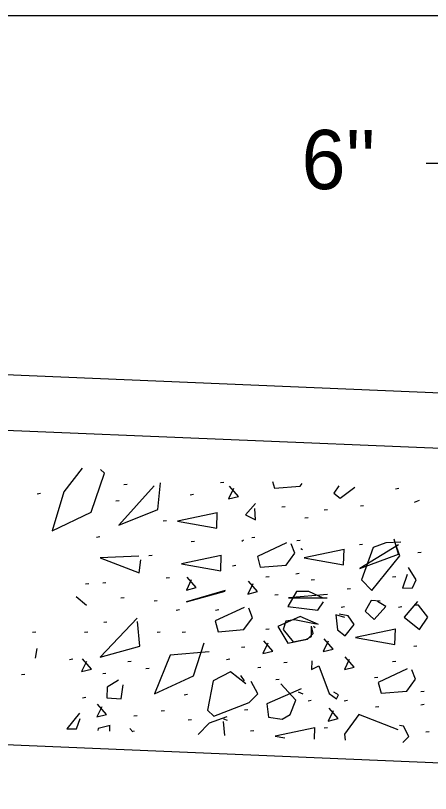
# Model space of a CAD drawing. Extents: x 997.6 to 1036.5, y 998.9 to 1022.5.
# Drawn here: x 1016.477 to 1017.88, y 1009.468 to 1012.095 of the extents above; entities that cross this region are included whole.
import ezdxf

# ---------------------------------------------------------------- set-up
doc = ezdxf.new("R2010")
doc.units = 0
doc.layers.add('Level 1', color=7, linetype='Continuous')

msp = doc.modelspace()

# ---------------------------------------------------------------- linework, layer by layer
at = {"layer": 'Level 1'}
for p, q in [((1015.9253, 1012.095), (1018.7998, 1012.095)), ((1018.7998, 1011.5954), (1017.8659, 1011.5954)), ((1020.3708, 1010.7179), (1011.2998, 1011.0958)), ((1018.0498, 1010.6269), (1013.5498, 1010.8144)), ((1020.3708, 1009.4678), (1011.2998, 1009.8458))]:
    msp.add_line(p, q, dxfattribs=at)
for points in [[(1016.7031, 1010.5663), (1016.6405, 1010.486)], [(1016.7334, 1010.418), (1016.7778, 1010.5498)], [(1016.7778, 1010.5498), (1016.7645, 1010.5621)], [(1016.9457, 1010.5068), (1016.8263, 1010.3737), (1016.9582, 1010.4263), (1016.9678, 1010.5165)], [(1017.1813, 1010.5178), (1017.1702, 1010.5163)], [(1017.3463, 1010.5218), (1017.3525, 1010.4988)], [(1017.4398, 1010.5058), (1017.4464, 1010.5149)], [(1016.8546, 1010.5109), (1016.8434, 1010.5096)], [(1017.2144, 1010.4973), (1017.1978, 1010.4626), (1017.2311, 1010.4708), (1017.2006, 1010.5055)], [(1017.3525, 1010.4988), (1017.4398, 1010.5058)], [(1017.5708, 1010.5063), (1017.5531, 1010.4818)], [(1017.5753, 1010.4652), (1017.6247, 1010.5026)], [(1017.7734, 1010.4973), (1017.7623, 1010.4959)], [(1016.5618, 1010.4803), (1016.5508, 1010.4789)], [(1016.6405, 1010.486), (1016.6017, 1010.3543)], [(1017.0792, 1010.4769), (1017.0681, 1010.4755)], [(1017.5531, 1010.4818), (1017.5753, 1010.4652)], [(1016.8273, 1010.4565), (1016.8163, 1010.4551)], [(1017.2883, 1010.4472), (1017.2549, 1010.4083), (1017.2883, 1010.3917), (1017.2868, 1010.4305)], [(1017.3888, 1010.4361), (1017.3778, 1010.4347)], [(1017.6543, 1010.4394), (1017.6433, 1010.4381)], [(1017.8416, 1010.4569), (1017.825, 1010.4499)], [(1016.6017, 1010.3543), (1016.7334, 1010.418)], [(1017.1593, 1010.4153), (1017.0247, 1010.3875), (1017.1578, 1010.3639), (1017.1593, 1010.4167)], [(1017.5318, 1010.4258), (1017.5207, 1010.4245)], [(1016.9873, 1010.3884), (1016.9762, 1010.387)], [(1017.4672, 1010.3987), (1017.456, 1010.3973)], [(1016.7627, 1010.334), (1016.7516, 1010.3326)], [(1017.2868, 1010.3326), (1017.2757, 1010.3312)], [(1017.0826, 1010.319), (1017.0715, 1010.3176)], [(1017.248, 1010.3229), (1017.2424, 1010.3188)], [(1017.3936, 1010.3138), (1017.2952, 1010.268), (1017.3048, 1010.232), (1017.3923, 1010.2389), (1017.4213, 1010.2792), (1017.4088, 1010.311)], [(1017.4399, 1010.3224), (1017.4288, 1010.321)], [(1017.6509, 1010.3088), (1017.6398, 1010.3073)], [(1017.7723, 1010.3077), (1017.6419, 1010.2272), (1017.7723, 1010.2758), (1017.757, 1010.3271)], [(1017.7806, 1010.316), (1017.7293, 1010.3146), (1017.6863, 1010.2979), (1017.6474, 1010.1898), (1017.6821, 1010.1537), (1017.7764, 1010.2702), (1017.7598, 1010.3173)], [(1017.4478, 1010.291), (1017.4422, 1010.2938)], [(1017.5881, 1010.2913), (1017.4535, 1010.2637), (1017.5867, 1010.2401), (1017.5881, 1010.2928)], [(1017.8483, 1010.2815), (1017.8372, 1010.2802)], [(1016.8943, 1010.2688), (1016.7639, 1010.2633), (1016.8958, 1010.2133), (1016.9013, 1010.2563)], [(1016.9397, 1010.2713), (1016.9285, 1010.2699)], [(1017.1728, 1010.2709), (1017.0383, 1010.2432), (1017.1715, 1010.2197), (1017.1728, 1010.2723)], [(1017.2221, 1010.2373), (1017.211, 1010.2359)], [(1017.8014, 1010.2078), (1017.7862, 1010.1606), (1017.8194, 1010.162), (1017.8319, 1010.1898), (1017.8056, 1010.2313)], [(1017.3344, 1010.1998), (1017.3233, 1010.1985)], [(1017.4365, 1010.2101), (1017.4254, 1010.2087)], [(1017.7633, 1010.1998), (1017.7522, 1010.1985)], [(1016.7253, 1010.176), (1016.7141, 1010.1747)], [(1016.7831, 1010.1794), (1016.772, 1010.1781)], [(1016.9975, 1010.1964), (1016.9864, 1010.1951)], [(1017.0715, 1010.1895), (1017.0548, 1010.1548), (1017.0882, 1010.1632), (1017.0577, 1010.1978)], [(1017.2791, 1010.1759), (1017.2625, 1010.1413), (1017.2958, 1010.1496), (1017.2653, 1010.1843)], [(1017.4876, 1010.1897), (1017.4764, 1010.1883)], [(1017.1856, 1010.1537), (1017.0553, 1010.1148), (1017.1856, 1010.1509)], [(1017.5171, 1010.1273), (1017.4685, 1010.1495), (1017.4269, 1010.1495), (1017.3978, 1010.0996), (1017.4533, 1010.0927), (1017.499, 1010.0871), (1017.5184, 1010.1148)], [(1017.6101, 1010.159), (1017.599, 1010.1576)], [(1016.7168, 1010.1023), (1016.6821, 1010.1315)], [(1016.8443, 1010.1284), (1016.8333, 1010.127)], [(1017.3651, 1010.1386), (1017.3539, 1010.1372)], [(1017.5323, 1010.1398), (1017.4006, 1010.1288), (1017.5309, 1010.1288)], [(1016.9567, 1010.1182), (1016.9456, 1010.1168)], [(1017.2507, 1010.096), (1017.1522, 1010.0503), (1017.1619, 1010.0142), (1017.2493, 1010.0211), (1017.2784, 1010.0613), (1017.2659, 1010.0933)], [(1017.5897, 1010.0978), (1017.5786, 1010.0963)], [(1017.7098, 1010.1177), (1017.6793, 1010.119), (1017.6599, 1010.0829), (1017.6904, 1010.0553), (1017.7293, 1010.0996), (1017.7015, 1010.1163)], [(1017.7837, 1010.0978), (1017.7726, 1010.0963)], [(1017.8361, 1010.1163), (1017.7917, 1010.0635), (1017.843, 1010.0219), (1017.8708, 1010.0635), (1017.8403, 1010.1038), (1017.825, 1010.1038)], [(1017.0315, 1010.0876), (1017.0204, 1010.0862)], [(1017.1643, 1010.0876), (1017.1532, 1010.0862)], [(1017.5906, 1010.0622), (1017.5601, 1010.0705), (1017.5656, 1010.0205), (1017.592, 1009.9998), (1017.6225, 1010.0386), (1017.6017, 1010.0677), (1017.5712, 1010.0733)], [(1016.8888, 1010.0594), (1016.7639, 1009.9276), (1016.8971, 1009.9651), (1016.8902, 1010.0483)], [(1016.7865, 1010.0467), (1016.7754, 1010.0453)], [(1017.5018, 1010.0386), (1017.4394, 1010.0649), (1017.3645, 1010.0317), (1017.3978, 1009.9748), (1017.4643, 1009.9887), (1017.4838, 1010.0081), (1017.4783, 1010.033)], [(1017.4935, 1010.0399), (1017.42, 1010.0538), (1017.3908, 1010.0497), (1017.3825, 1010.0219), (1017.4158, 1009.9803), (1017.4616, 1009.9887), (1017.4783, 1009.9983), (1017.4783, 1010.033)], [(1017.3344, 1010.0229), (1017.3233, 1010.0215)], [(1017.4852, 1010.033), (1017.4908, 1010.0288)], [(1017.7616, 1010.0225), (1017.6271, 1009.9948), (1017.7603, 1009.9712), (1017.7616, 1010.0239)], [(1016.5458, 1010.0127), (1016.5348, 1010.0113)], [(1016.7218, 1010.0127), (1016.7108, 1010.0113)], [(1016.9668, 1010.0127), (1016.9558, 1010.0113)], [(1017.0519, 1010.0127), (1017.0408, 1010.0113)], [(1017.5343, 1009.9819), (1017.5178, 1009.9473), (1017.551, 1009.9556), (1017.5205, 1009.9903)], [(1017.1315, 1009.9457), (1016.9998, 1009.9346), (1016.947, 1009.8042), (1017.0788, 1009.8652), (1017.1148, 1009.9762)], [(1017.3302, 1009.9752), (1017.3135, 1009.9405), (1017.3468, 1009.9488), (1017.3163, 1009.9834)], [(1017.8347, 1009.965), (1017.8236, 1009.9637)], [(1016.5453, 1009.9248), (1016.5508, 1009.9568)], [(1017.2528, 1009.9616), (1017.2417, 1009.9603)], [(1016.6708, 1009.9208), (1016.6597, 1009.9194)], [(1016.7176, 1009.9138), (1016.7009, 1009.8792), (1016.7343, 1009.8875), (1016.7037, 1009.9222)], [(1016.8682, 1009.914), (1016.8571, 1009.9126)], [(1017.2017, 1009.9208), (1017.1906, 1009.9194)], [(1017.3957, 1009.9106), (1017.3846, 1009.9092)], [(1017.4796, 1009.9152), (1017.4783, 1009.886), (1017.5032, 1009.8985), (1017.5378, 1009.8056), (1017.5628, 1009.7875), (1017.5698, 1009.8014), (1017.5531, 1009.8098)], [(1017.6058, 1009.9207), (1017.5892, 1009.886), (1017.6225, 1009.8943), (1017.592, 1009.929)], [(1017.7633, 1009.914), (1017.7522, 1009.9126)], [(1016.9294, 1009.8902), (1016.9183, 1009.8888)], [(1017.3072, 1009.8936), (1017.2961, 1009.8922)], [(1017.802, 1009.8884), (1017.7035, 1009.8426), (1017.7133, 1009.8066), (1017.8006, 1009.8135), (1017.8298, 1009.8538), (1017.8173, 1009.8856)], [(1016.5084, 1009.8698), (1016.4973, 1009.8683)], [(1016.7831, 1009.8732), (1016.772, 1009.8718)], [(1017.2563, 1009.8375), (1017.2036, 1009.8791), (1017.1453, 1009.8486), (1017.1259, 1009.7487), (1017.1482, 1009.7293), (1017.2674, 1009.7751), (1017.2965, 1009.8042), (1017.2743, 1009.8458)], [(1017.2383, 1009.8666), (1017.2508, 1009.8486)], [(1017.702, 1009.8595), (1017.6908, 1009.8582)], [(1016.825, 1009.8499), (1016.7875, 1009.8263), (1016.7862, 1009.7903), (1016.8347, 1009.7875), (1016.8416, 1009.8347)], [(1017.4436, 1009.8208), (1017.3271, 1009.7709), (1017.3326, 1009.7251), (1017.3783, 1009.7182), (1017.4061, 1009.7348), (1017.4255, 1009.7833), (1017.3743, 1009.8375)], [(1017.3684, 1009.8528), (1017.3573, 1009.8513)], [(1017.4325, 1009.8111), (1017.4491, 1009.8042)], [(1017.8585, 1009.8119), (1017.8474, 1009.8105)], [(1016.715, 1009.7914), (1016.7039, 1009.7901)], [(1017.0588, 1009.8017), (1017.0477, 1009.8003)], [(1017.4773, 1009.7813), (1017.4663, 1009.7798)], [(1017.5998, 1009.7813), (1017.5888, 1009.7798)], [(1016.7686, 1009.7608), (1016.752, 1009.7261), (1016.7853, 1009.7344), (1016.7548, 1009.7691)], [(1017.5513, 1009.7471), (1017.5348, 1009.7124), (1017.568, 1009.7208), (1017.5375, 1009.7554)], [(1017.7054, 1009.7608), (1017.6943, 1009.7594)], [(1017.8585, 1009.7677), (1017.8474, 1009.7663)], [(1016.6933, 1009.739), (1016.6503, 1009.6863), (1016.6835, 1009.6863), (1016.696, 1009.7209)], [(1016.8886, 1009.7302), (1016.8775, 1009.7288)], [(1016.9805, 1009.7473), (1016.9693, 1009.7458)], [(1017.1912, 1009.7265), (1017.1315, 1009.7057)], [(1017.2629, 1009.7506), (1017.2518, 1009.7493)], [(1017.6378, 1009.7348), (1017.5892, 1009.6683)], [(1017.7708, 1009.6822), (1017.6378, 1009.7348)], [(1017.0723, 1009.7166), (1017.0613, 1009.7152)], [(1017.1315, 1009.7057), (1017.0951, 1009.6668)], [(1017.1855, 1009.6633), (1017.18, 1009.7113)], [(1017.1939, 1009.714), (1017.1814, 1009.7182)], [(1016.757, 1009.6877), (1016.7552, 1009.6801)], [(1016.7973, 1009.6974), (1016.757, 1009.6877)], [(1016.7963, 1009.6785), (1016.7958, 1009.6946)], [(1016.8741, 1009.6755), (1016.8637, 1009.6873)], [(1016.8775, 1009.679), (1016.8758, 1009.6754)], [(1017.2833, 1009.6792), (1017.2723, 1009.6778)], [(1017.4893, 1009.689), (1017.3548, 1009.6613)], [(1017.4883, 1009.6515), (1017.4893, 1009.6903)], [(1017.5318, 1009.6893), (1017.5207, 1009.688)], [(1017.7889, 1009.6946), (1017.7751, 1009.6974)], [(1017.8069, 1009.6599), (1017.7889, 1009.6946)], [(1017.8756, 1009.6758), (1017.8644, 1009.6743)], [(1017.3548, 1009.6613), (1017.388, 1009.6554)], [(1017.5892, 1009.6683), (1017.5913, 1009.6475)], [(1017.7873, 1009.6398), (1017.8069, 1009.6599)]]:
    msp.add_lwpolyline(points, dxfattribs=at)

# ---------------------------------------------------------------- texts
msp.add_text("6''", height=0.2, dxfattribs=at).set_placement((1017.4443, 1011.5088))

doc.saveas('drawing.dxf')
